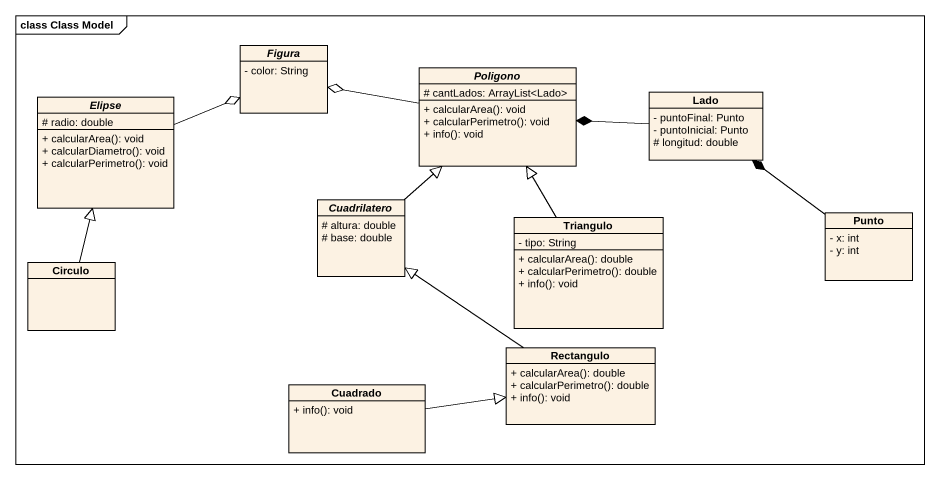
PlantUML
@startuml
mainframe class Class Model
hide circle
hide empty members
skinparam classAttributeIconSize 0
abstract class Figura {
  - color: String
}
abstract class Poligono {
  # cantLados: ArrayList<Lado>
  + calcularArea(): void
  + calcularPerimetro(): void
  + info(): void
}
abstract class Elipse {
  # radio: double
  + calcularArea(): void
  + calcularDiametro(): void
  + calcularPerimetro(): void
}
class Lado {
  - puntoFinal: Punto
  - puntoInicial: Punto
  # longitud: double
}
abstract class Cuadrilatero {
  # altura: double
  # base: double
}
class Triangulo {
  - tipo: String
  + calcularArea(): double
  + calcularPerimetro(): double
  + info(): void
}
class Punto {
  - x: int
  - y: int
}
class Circulo
class Cuadrado {
  + info(): void
}
class Rectangulo {
  + calcularArea(): double
  + calcularPerimetro(): double
  + info(): void
}
Poligono -left-o Figura
Elipse -right-o Figura
Lado -left-* Poligono
Cuadrilatero -up-|> Poligono
Triangulo -up-|> Poligono
Punto -up-* Lado
Circulo -up-|> Elipse
Cuadrado -right-|> Rectangulo
Rectangulo -up-|> Cuadrilatero
@enduml
